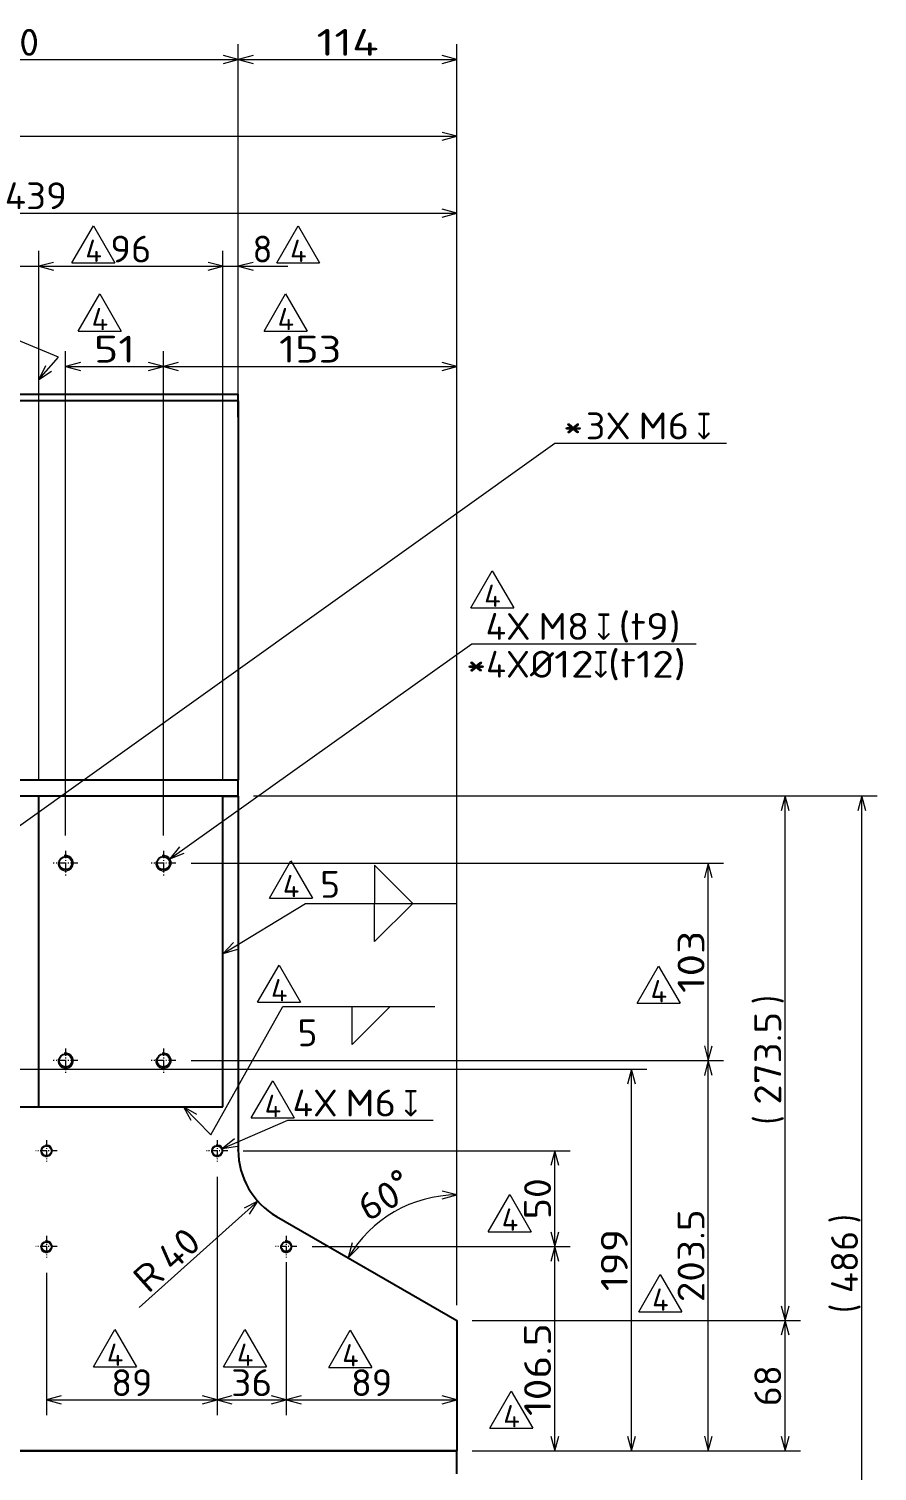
# Model space of a CAD drawing. Extents: x 0 to 1254, y -12 to 833.
# Drawn here: x 278.2 to 388.7, y 262.5 to 450.6 of the extents above; entities that cross this region are included whole.
import ezdxf
from ezdxf.enums import TextEntityAlignment as Align

# ---------------------------------------------------------------- set-up
doc = ezdxf.new("R2010")
doc.units = 0
doc.linetypes.add('DASHDOT', pattern=[18.5, 12, -3, 0.5, -3])
doc.layers.get('0').update_dxf_attribs({"lineweight": 13})
doc.styles.add('GDT', font='gdt.shx')
doc.styles.get("Standard").update_dxf_attribs({"font": 'isocp.shx'})
doc.dimstyles.get("Standard").update_dxf_attribs({"dimtxt": 2.5, "dimasz": 2.5, "dimexe": 1.25, "dimexo": 0.625, "dimtad": 1, "dimcen": 2.5, "dimadec": 0, "dimazin": 0, "dimtfac": 1, "dimtmove": 0, "dimatfit": 0, "dimfxl": 1, "dimarcsym": 0})

# ---------------------------------------------------------------- blocks, each defined once
blk = doc.blocks.new('*D190')
at = {"color": 7, "lineweight": 13}
blk.add_line((333.991704, 284.176621), (333.991704, 300.537429), dxfattribs=at)
for points in [[(332.059854, 298.019789), (333.991704, 298.537429), (332.059854, 299.055066)], [(320.340467, 292.288876), (319.822831, 290.357026), (321.237043, 291.771237)]]:
    blk.add_lwpolyline(points, dxfattribs=at)
blk.add_arc((333.991704, 282.176621), 16.360807, 90.000003, 149.999997, dxfattribs=at)
blk.add_text('%%d', height=3.5, rotation=29.079626, dxfattribs=at).set_placement((326.674791, 298.201205))
at = {"color": 7, "lineweight": 13, "width": 0.868247}
blk.add_text('60', height=3.5, rotation=29.079627, dxfattribs=at).set_placement((322.33574, 294.987176), (327.015008, 297.589444), align=Align.FIT)
blk = doc.blocks.new('*D196')
at = {"color": 7, "lineweight": 13}
for p, q in [((227.641706, 314.926621), (358.741704, 314.926621)), ((356.741704, 265.176621), (356.741704, 314.926621)), ((335.991704, 265.176621), (358.741704, 265.176621))]:
    blk.add_line(p, q, dxfattribs=at)
for points in [[(357.259343, 312.99477), (356.741704, 314.926621), (356.224065, 312.99477)], [(356.224065, 267.108472), (356.741704, 265.176621), (357.259343, 267.108472)]]:
    blk.add_lwpolyline(points, dxfattribs=at)
at = {"color": 7, "lineweight": 13, "width": 0.86987}
blk.add_text('199', height=3.5, rotation=90, dxfattribs=at).set_placement((356.241704, 285.992226), (356.241704, 294.111016), align=Align.FIT)
blk = doc.blocks.new('*D202')
at = {"color": 214, "lineweight": 13}
for p, q in [((268.153075, 340.362828), (346.741708, 396.551621)), ((346.741708, 396.551621), (369.094793, 396.551621))]:
    blk.add_line(p, q, dxfattribs=at)
blk.add_lwpolyline([(269.423515, 341.907491), (268.153075, 340.362828), (270.02564, 341.065326)], dxfattribs=at)
for s, width, p, p2 in [('3X', 0.953546, (350.76502, 397.051621), (356.645223, 397.051621)), ('M6', 0.967101, (357.645223, 397.051621), (364.253743, 397.051621))]:
    blk.add_text(s, height=3.5, dxfattribs=dict(at, width=width)).set_placement(p, p2, align=Align.FIT)
at = {"color": 214, "lineweight": 13, "style": 'GDT', "width": 0.52601}
blk.add_text('x', height=3.5, dxfattribs=at).set_placement((365.253751, 397.051621), (367.094785, 397.051621), align=Align.FIT)
blk = doc.blocks.new('*D211')
at = {"color": 7, "lineweight": 13}
blk.add_line((308.048051, 297.72688), (292.599304, 283.867757), dxfattribs=at)
blk.add_lwpolyline([(306.955713, 296.051532), (308.048051, 297.72688), (306.264383, 296.822154)], dxfattribs=at)
for s, rotation, width, p, p2 in [('40', 41.895421, 0.868248, (296.908019, 288.404832), (300.893493, 291.980218)), ('R', 41.895381, 1.078998, (293.754149, 285.575486), (296.163655, 287.737061))]:
    blk.add_text(s, height=3.5, rotation=rotation, dxfattribs=dict(at, width=width)).set_placement(p, p2, align=Align.FIT)
blk = doc.blocks.new('*D218')
at = {"color": 5, "lineweight": 13}
for p, q in [((299.341705, 341.801621), (368.741704, 341.801621)), ((366.741704, 316.051621), (366.741704, 341.801621)), ((299.341705, 316.051621), (368.741704, 316.051621))]:
    blk.add_line(p, q, dxfattribs=at)
for points in [[(367.259343, 339.86977), (366.741704, 341.801621), (366.224065, 339.86977)], [(366.224065, 317.983473), (366.741704, 316.051621), (367.259343, 317.983473)]]:
    blk.add_lwpolyline(points, dxfattribs=at)
at = {"color": 5, "lineweight": 13, "width": 0.854609}
blk.add_text('103', height=3.5, rotation=90, dxfattribs=at).set_placement((366.241704, 324.867228), (366.241704, 332.986014), align=Align.FIT)
blk = doc.blocks.new('*D219')
at = {"color": 214, "lineweight": 13}
for p, q in [((296.556299, 342.381651), (335.911042, 370.404053)), ((335.911042, 370.404053), (365.13783, 370.404053))]:
    blk.add_line(p, q, dxfattribs=at)
blk.add_lwpolyline([(297.829731, 343.923848), (296.556299, 342.381651), (298.430223, 343.080516)], dxfattribs=at)
for s, width, p, p2 in [('4X', 0.953546, (337.716588, 370.904053), (343.596792, 370.904053)), ('M8', 0.967102, (344.596792, 370.904053), (351.20532, 370.904053)), ('(t9)', 0.866944, (355.046354, 370.904053), (363.13783, 370.904053))]:
    blk.add_text(s, height=3.5, dxfattribs=dict(at, width=width)).set_placement(p, p2, align=Align.FIT)
at = {"color": 214, "lineweight": 13, "style": 'GDT', "width": 0.52601}
blk.add_text('x', height=3.5, dxfattribs=at).set_placement((352.20532, 370.904053), (354.046354, 370.904053), align=Align.FIT)
blk = doc.blocks.new('*D220')
at = {"color": 214, "lineweight": 13}
for p, q in [((303.430408, 304.598586), (311.96322, 308.277894)), ((311.96322, 308.277894), (330.896989, 308.277894))]:
    blk.add_line(p, q, dxfattribs=at)
blk.add_lwpolyline([(304.999408, 305.838841), (303.430408, 304.598586), (305.40933, 304.888179)], dxfattribs=at)
for s, width, p, p2 in [('4X', 0.953546, (312.56722, 308.777894), (318.447423, 308.777894)), ('M6', 0.967102, (319.447419, 308.777894), (326.055948, 308.777894))]:
    blk.add_text(s, height=3.5, dxfattribs=dict(at, width=width)).set_placement(p, p2, align=Align.FIT)
at = {"color": 214, "lineweight": 13, "style": 'GDT', "width": 0.526012}
blk.add_text('x', height=3.5, dxfattribs=at).set_placement((327.055948, 308.777894), (328.896989, 308.777894), align=Align.FIT)
blk = doc.blocks.new('*D223')
at = {"color": 7, "lineweight": 13}
for p, q in [((305.491704, 404.926621), (305.491704, 448.551621)), ((333.991704, 284.176621), (333.991704, 448.551621)), ((305.491704, 446.551621), (333.991704, 446.551621))]:
    blk.add_line(p, q, dxfattribs=at)
for points in [[(307.423557, 447.06926), (305.491704, 446.551621), (307.423557, 446.033982)], [(332.059854, 446.033982), (333.991704, 446.551621), (332.059854, 447.06926)]]:
    blk.add_lwpolyline(points, dxfattribs=at)
at = {"color": 7, "lineweight": 13, "width": 0.839875}
blk.add_text('114', height=3.5, dxfattribs=at).set_placement((315.682311, 447.051621), (323.801099, 447.051621), align=Align.FIT)
blk = doc.blocks.new('*D224')
at = {"color": 7, "lineweight": 13}
for p, q in [((245.491704, 404.926621), (245.491704, 448.551621)), ((305.491704, 404.926621), (305.491704, 448.551621)), ((245.491704, 446.551621), (305.491704, 446.551621))]:
    blk.add_line(p, q, dxfattribs=at)
for points in [[(247.423555, 447.06926), (245.491704, 446.551621), (247.423555, 446.033982)], [(303.559852, 446.033982), (305.491704, 446.551621), (303.559852, 447.06926)]]:
    blk.add_lwpolyline(points, dxfattribs=at)
at = {"color": 7, "lineweight": 13, "width": 0.854609}
blk.add_text('240', height=3.5, dxfattribs=at).set_placement((271.432311, 447.051621), (279.551097, 447.051621), align=Align.FIT)
blk = doc.blocks.new('*D227')
at = {"color": 7, "lineweight": 13}
for p, q in [((335.991704, 282.176621), (378.741704, 282.176621)), ((376.741704, 265.176621), (376.741704, 282.176621)), ((335.991704, 265.176621), (378.741704, 265.176621))]:
    blk.add_line(p, q, dxfattribs=at)
for points in [[(377.259343, 280.244771), (376.741704, 282.176621), (376.224065, 280.244771)], [(376.224065, 267.108472), (376.741704, 265.176621), (377.259343, 267.108472)]]:
    blk.add_lwpolyline(points, dxfattribs=at)
at = {"color": 7, "lineweight": 13, "width": 0.868247}
blk.add_text('68', height=3.5, rotation=90, dxfattribs=at).set_placement((376.241704, 270.999528), (376.241704, 276.353715), align=Align.FIT)
blk = doc.blocks.new('*D228')
at = {"color": 7, "lineweight": 13}
for p, q in [((307.491704, 350.55289), (378.741704, 350.55289)), ((376.741704, 282.176621), (376.741704, 350.55289)), ((335.991704, 282.176621), (378.741704, 282.176621))]:
    blk.add_line(p, q, dxfattribs=at)
for points in [[(377.259343, 348.621039), (376.741704, 350.55289), (376.224065, 348.621039)], [(376.224065, 284.108472), (376.741704, 282.176621), (377.259343, 284.108472)]]:
    blk.add_lwpolyline(points, dxfattribs=at)
for s, p in [(')', (376.241704, 323.419958)), ('(', (376.241704, 307.73152))]:
    blk.add_text(s, height=3.5, rotation=90.000003, dxfattribs=at).set_placement(p)
at = {"color": 7, "lineweight": 13, "width": 0.8352}
blk.add_text('273.5', height=3.5, rotation=90, dxfattribs=at).set_placement((376.241704, 310.309554), (376.241704, 322.419957), align=Align.FIT)
blk = doc.blocks.new('*D232')
at = {"color": 7, "lineweight": 13}
for p, q in [((242.491704, 274.051621), (242.491704, 114.551621)), ((335.741704, 206.301621), (335.741704, 114.551621)), ((242.491704, 116.551621), (335.741704, 116.551621))]:
    blk.add_line(p, q, dxfattribs=at)
for points in [[(244.423555, 117.06926), (242.491704, 116.551621), (244.423555, 116.033982)], [(333.809854, 116.033982), (335.741704, 116.551621), (333.809854, 117.06926)]]:
    blk.add_lwpolyline(points, dxfattribs=at)
at = {"color": 7, "lineweight": 13, "width": 0.854609}
blk.add_text('373', height=3.5, dxfattribs=at).set_placement((285.057311, 117.051621), (293.176097, 117.051621), align=Align.FIT)
blk = doc.blocks.new('*D237')
at = {"color": 7, "lineweight": 13}
for p, q in [((307.491704, 350.55289), (388.741704, 350.55289)), ((386.741704, 229.051621), (386.741704, 350.55289)), ((337.741704, 229.051621), (388.741704, 229.051621))]:
    blk.add_line(p, q, dxfattribs=at)
for points in [[(387.259343, 348.621039), (386.741704, 350.55289), (386.224065, 348.621039)], [(386.224065, 230.983475), (386.741704, 229.051621), (387.259343, 230.983475)]]:
    blk.add_lwpolyline(points, dxfattribs=at)
for s, p in [(')', (386.241704, 294.861649)), ('(', (386.241704, 283.16483))]:
    blk.add_text(s, height=3.5, rotation=90.000003, dxfattribs=at).set_placement(p)
at = {"color": 7, "lineweight": 13, "width": 0.854609}
blk.add_text('486', height=3.5, rotation=90, dxfattribs=at).set_placement((386.241704, 285.74286), (386.241704, 293.861649), align=Align.FIT)
blk = doc.blocks.new('*D253')
at = {"color": 7, "lineweight": 13}
for p, q in [((252.491704, 266.35162), (252.491704, 164.551621)), ((335.741704, 206.301621), (335.741704, 164.551621)), ((252.491704, 166.551621), (335.741704, 166.551621))]:
    blk.add_line(p, q, dxfattribs=at)
for points in [[(254.423555, 167.06926), (252.491704, 166.551621), (254.423555, 166.033982)], [(333.809854, 166.033982), (335.741704, 166.551621), (333.809854, 167.06926)]]:
    blk.add_lwpolyline(points, dxfattribs=at)
at = {"color": 7, "lineweight": 13, "width": 0.854609}
blk.add_text('333', height=3.5, dxfattribs=at).set_placement((271.057311, 167.051621), (279.176097, 167.051621), align=Align.FIT)
blk = doc.blocks.new('*D254')
at = {"color": 5, "lineweight": 13}
for p, q in [((295.741704, 345.401622), (295.741704, 408.551621)), ((333.991704, 284.176621), (333.991704, 408.551621)), ((295.741704, 406.551621), (333.991704, 406.551621))]:
    blk.add_line(p, q, dxfattribs=at)
for points in [[(297.673556, 407.06926), (295.741704, 406.551621), (297.673556, 406.033982)], [(332.059854, 406.033982), (333.991704, 406.551621), (332.059854, 407.06926)]]:
    blk.add_lwpolyline(points, dxfattribs=at)
at = {"color": 5, "lineweight": 13, "width": 0.854609}
blk.add_text('153', height=3.5, dxfattribs=at).set_placement((310.807311, 407.051621), (318.926099, 407.051621), align=Align.FIT)
blk = doc.blocks.new('*D255')
at = {"color": 5, "lineweight": 13}
for p, q in [((282.991704, 345.401622), (282.991704, 408.551621)), ((295.741704, 345.401622), (295.741704, 408.551621)), ((282.991704, 406.551621), (295.741704, 406.551621))]:
    blk.add_line(p, q, dxfattribs=at)
for points in [[(284.923556, 407.06926), (282.991704, 406.551621), (284.923556, 406.033982)], [(293.809852, 406.033982), (295.741704, 406.551621), (293.809852, 407.06926)]]:
    blk.add_lwpolyline(points, dxfattribs=at)
at = {"color": 5, "lineweight": 13, "width": 1.036295}
blk.add_text('51', height=3.5, dxfattribs=at).set_placement((286.689609, 407.051621), (292.0438, 407.051621), align=Align.FIT)
blk = doc.blocks.new('*D256')
at = {"color": 5, "lineweight": 13}
for p, q in [((299.341705, 316.051621), (368.741704, 316.051621)), ((366.741704, 265.176621), (366.741704, 316.051621)), ((335.991704, 265.176621), (368.741704, 265.176621))]:
    blk.add_line(p, q, dxfattribs=at)
for points in [[(367.259343, 314.11977), (366.741704, 316.051621), (366.224065, 314.11977)], [(366.224065, 267.108472), (366.741704, 265.176621), (367.259343, 267.108472)]]:
    blk.add_lwpolyline(points, dxfattribs=at)
at = {"color": 5, "lineweight": 13, "width": 0.8352}
blk.add_text('203.5', height=3.5, rotation=90, dxfattribs=at).set_placement((366.241704, 284.558919), (366.241704, 296.669324), align=Align.FIT)
blk = doc.blocks.new('*D257')
at = {"color": 7, "lineweight": 13}
for p, q in [((224.241704, 318.326621), (224.241704, 428.551621)), ((333.991704, 284.176621), (333.991704, 428.551621)), ((224.241704, 426.551621), (333.991704, 426.551621))]:
    blk.add_line(p, q, dxfattribs=at)
for points in [[(226.173555, 427.06926), (224.241704, 426.551621), (226.173555, 426.033982)], [(332.059854, 426.033982), (333.991704, 426.551621), (332.059854, 427.06926)]]:
    blk.add_lwpolyline(points, dxfattribs=at)
at = {"color": 7, "lineweight": 13, "width": 0.86987}
blk.add_text('439', height=3.5, dxfattribs=at).set_placement((275.057311, 427.051621), (283.176097, 427.051621), align=Align.FIT)
blk = doc.blocks.new('*D259')
at = {"color": 7, "lineweight": 13}
for p, q in [((147.991704, 307.576621), (147.991704, 438.551621)), ((333.991704, 284.176621), (333.991704, 438.551621)), ((147.991704, 436.551621), (333.991704, 436.551621))]:
    blk.add_line(p, q, dxfattribs=at)
for points in [[(149.923559, 437.06926), (147.991704, 436.551621), (149.923559, 436.033982)], [(332.059854, 436.033982), (333.991704, 436.551621), (332.059854, 437.06926)]]:
    blk.add_lwpolyline(points, dxfattribs=at)
at = {"color": 7, "lineweight": 13, "width": 0.839874}
blk.add_text('744', height=3.5, dxfattribs=at).set_placement((257.682311, 437.051621), (265.801097, 437.051621), align=Align.FIT)
blk = doc.blocks.new('*D272')
at = {"color": 5, "lineweight": 13}
for p, q in [((303.491704, 352.551621), (303.491704, 421.604127)), ((305.491704, 352.551621), (305.491704, 421.604127)), ((298.491704, 419.604127), (311.945524, 419.604127))]:
    blk.add_line(p, q, dxfattribs=at)
for points in [[(301.559853, 419.086487), (303.491704, 419.604127), (301.559853, 420.121766)], [(307.423557, 420.121766), (305.491704, 419.604127), (307.423557, 419.086487)]]:
    blk.add_lwpolyline(points, dxfattribs=at)
at = {"color": 5, "lineweight": 13, "width": 0.913975}
blk.add_text('8', height=3.5, dxfattribs=at).set_placement((307.355928, 420.104127), (309.945524, 420.104127), align=Align.FIT)
blk = doc.blocks.new('*D273')
at = {"color": 5, "lineweight": 13}
for p, q in [((279.491704, 352.551621), (279.491704, 421.604127)), ((303.491704, 352.551621), (303.491704, 421.604127)), ((279.491704, 419.604127), (303.491704, 419.604127))]:
    blk.add_line(p, q, dxfattribs=at)
for points in [[(281.423556, 420.121766), (279.491704, 419.604127), (281.423556, 419.086487)], [(301.559853, 419.086487), (303.491704, 419.604127), (301.559853, 420.121766)]]:
    blk.add_lwpolyline(points, dxfattribs=at)
at = {"color": 5, "lineweight": 13, "width": 0.868247}
blk.add_text('96', height=3.5, dxfattribs=at).set_placement((288.814609, 420.104127), (294.1688, 420.104127), align=Align.FIT)
blk = doc.blocks.new('*D274')
at = {"color": 5, "lineweight": 13}
for p, q in [((276.991704, 352.551621), (276.991704, 421.604127)), ((279.491704, 352.551621), (279.491704, 421.604127)), ((264.637513, 419.604127), (284.491704, 419.604127))]:
    blk.add_line(p, q, dxfattribs=at)
for points in [[(275.059853, 419.086487), (276.991704, 419.604127), (275.059853, 420.121766)], [(281.423556, 420.121766), (279.491704, 419.604127), (281.423556, 419.086487)]]:
    blk.add_lwpolyline(points, dxfattribs=at)
at = {"color": 5, "lineweight": 13, "width": 0.868247}
blk.add_text('10', height=3.5, dxfattribs=at).set_placement((266.637513, 420.104127), (271.991704, 420.104127), align=Align.FIT)
blk = doc.blocks.new('*D275')
at = {"color": 5, "lineweight": 13}
for p, q in [((302.741704, 300.901622), (302.741704, 269.819215)), ((280.491704, 288.40162), (280.491704, 269.819215)), ((280.491704, 271.819215), (302.741704, 271.819215))]:
    blk.add_line(p, q, dxfattribs=at)
for points in [[(282.423556, 272.336854), (280.491704, 271.819215), (282.423556, 271.301575)], [(300.809853, 271.301575), (302.741704, 271.819215), (300.809853, 272.336854)]]:
    blk.add_lwpolyline(points, dxfattribs=at)
at = {"color": 5, "lineweight": 13, "width": 0.892365}
blk.add_text('89', height=3.5, dxfattribs=at).set_placement((288.939609, 272.319215), (294.2938, 272.319215), align=Align.FIT)
blk = doc.blocks.new('*D276')
at = {"color": 5, "lineweight": 13}
for p, q in [((302.741704, 300.901622), (302.741704, 269.819215)), ((311.741704, 289.801621), (311.741704, 269.819215)), ((302.741704, 271.819215), (311.741704, 271.819215))]:
    blk.add_line(p, q, dxfattribs=at)
for points in [[(304.673557, 272.336854), (302.741704, 271.819215), (304.673557, 271.301575)], [(309.809852, 271.301575), (311.741704, 271.819215), (309.809852, 272.336854)]]:
    blk.add_lwpolyline(points, dxfattribs=at)
at = {"color": 5, "lineweight": 13, "width": 0.868247}
blk.add_text('36', height=3.5, dxfattribs=at).set_placement((304.564609, 272.319215), (309.9188, 272.319215), align=Align.FIT)
blk = doc.blocks.new('*D277')
at = {"color": 5, "lineweight": 13}
for p, q in [((311.741704, 289.801621), (311.741704, 269.819215)), ((311.741704, 271.819215), (333.991704, 271.819215))]:
    blk.add_line(p, q, dxfattribs=at)
for points in [[(313.673557, 272.336854), (311.741704, 271.819215), (313.673557, 271.301575)], [(332.059854, 271.301575), (333.991704, 271.819215), (332.059854, 272.336854)]]:
    blk.add_lwpolyline(points, dxfattribs=at)
at = {"color": 5, "lineweight": 13, "width": 0.892365}
blk.add_text('89', height=3.5, dxfattribs=at).set_placement((320.189611, 272.319215), (325.543798, 272.319215), align=Align.FIT)
blk = doc.blocks.new('*D278')
at = {"color": 5, "lineweight": 13}
for p, q in [((315.141704, 291.801621), (348.741704, 291.801621)), ((346.741704, 265.176621), (346.741704, 291.801621)), ((335.991704, 265.176621), (348.741704, 265.176621))]:
    blk.add_line(p, q, dxfattribs=at)
for points in [[(347.259343, 289.869771), (346.741704, 291.801621), (346.224065, 289.869771)], [(346.224065, 267.108472), (346.741704, 265.176621), (347.259343, 267.108472)]]:
    blk.add_lwpolyline(points, dxfattribs=at)
at = {"color": 5, "lineweight": 13, "width": 0.8352}
blk.add_text('106.5', height=3.5, rotation=90, dxfattribs=at).set_placement((346.241704, 269.709798), (346.241704, 281.820203), align=Align.FIT)
blk = doc.blocks.new('*D279')
at = {"color": 5, "lineweight": 13}
for p, q in [((306.141704, 304.301621), (348.741704, 304.301621)), ((346.741704, 291.801621), (346.741704, 304.301621)), ((315.141704, 291.801621), (348.741704, 291.801621))]:
    blk.add_line(p, q, dxfattribs=at)
for points in [[(347.259343, 302.369769), (346.741704, 304.301621), (346.224065, 302.369769)], [(346.224065, 293.733472), (346.741704, 291.801621), (347.259343, 293.733472)]]:
    blk.add_lwpolyline(points, dxfattribs=at)
at = {"color": 5, "lineweight": 13, "width": 0.868247}
blk.add_text('50', height=3.5, rotation=90, dxfattribs=at).set_placement((346.241704, 295.374526), (346.241704, 300.728717), align=Align.FIT)

msp = doc.modelspace()

# ---------------------------------------------------------------- linework, layer by layer
at = {"color": 5, "lineweight": 13}
for p, q in [((283.8174, 420.0463), (286.6174, 424.896)), ((286.6174, 424.896), (289.4174, 420.0463)), ((310.4981, 420.0463), (313.2981, 424.8961)), ((313.2981, 424.8961), (316.0981, 420.0463)), ((283.8174, 420.0463), (289.4174, 420.0463)), ((310.4981, 420.0463), (316.0981, 420.0463)), ((284.6325, 411.1528), (287.4325, 416.0026)), ((287.4325, 416.0026), (290.2325, 411.1528)), ((308.8674, 411.1529), (311.6674, 416.0026)), ((311.6674, 416.0026), (314.4674, 411.1529)), ((284.6325, 411.1528), (290.2325, 411.1528)), ((308.8674, 411.1529), (314.4674, 411.1529)), ((335.7895, 375.076), (338.5895, 379.9258)), ((338.5895, 379.9258), (341.3895, 375.076)), ((335.7895, 375.076), (341.3895, 375.076)), ((309.5538, 337.2413), (312.3538, 342.0911)), ((312.3538, 342.0911), (315.1538, 337.2413)), ((309.5538, 337.2413), (315.1538, 337.2413)), ((303.5029, 330.02), (314.2417, 336.5516)), ((314.2417, 336.5516), (334.0349, 336.5516)), ((308.0027, 323.6622), (310.8027, 328.5119)), ((310.8027, 328.5119), (313.6027, 323.6622)), ((357.468, 323.5264), (360.268, 328.3761)), ((360.268, 328.3761), (363.068, 323.5264)), ((308.0027, 323.6622), (313.6027, 323.6622)), ((357.468, 323.5264), (363.068, 323.5264)), ((311.2918, 323.1099), (331.0851, 323.1099)), ((307.1806, 308.5779), (309.9806, 313.4276)), ((309.9806, 313.4276), (312.7806, 308.5779)), ((307.1806, 308.5779), (312.7806, 308.5779)), ((338.0716, 293.7525), (340.8716, 298.6023)), ((340.8716, 298.6023), (343.6716, 293.7525)), ((338.0716, 293.7525), (343.6716, 293.7525)), ((357.676, 283.3148), (360.476, 288.1645)), ((360.476, 288.1645), (363.276, 283.3148)), ((357.676, 283.3148), (363.276, 283.3148)), ((286.6187, 276.131), (289.4187, 280.9807)), ((289.4187, 280.9807), (292.2187, 276.131)), ((303.568, 276.1309), (306.368, 280.9807)), ((306.368, 280.9807), (309.168, 276.1309)), ((317.2887, 276.0636), (320.0887, 280.9133)), ((320.0887, 280.9133), (322.8887, 276.0636)), ((286.6187, 276.131), (292.2187, 276.131)), ((303.568, 276.1309), (309.168, 276.1309)), ((317.2887, 276.0636), (322.8887, 276.0636)), ((338.2735, 268.1269), (341.0734, 272.9766)), ((341.0734, 272.9766), (343.8734, 268.1269)), ((338.2735, 268.1269), (343.8734, 268.1269))]:
    msp.add_line(p, q, dxfattribs=at)
at = {"color": 7, "lineweight": 25}
for p, q in [((245.4917, 402.9266), (305.4917, 402.9266)), ((305.4917, 399.9266), (305.4917, 402.9266)), ((305.4917, 402.0479), (245.4917, 402.0479)), ((305.4917, 402.0479), (305.4917, 352.6742)), ((245.4917, 352.6742), (305.4917, 352.6742)), ((305.4917, 350.5529), (305.4917, 352.6742)), ((245.4917, 350.5529), (305.4917, 350.5529)), ((279.4917, 350.5516), (276.9917, 350.5516)), ((279.4917, 310.0516), (279.4917, 350.5516)), ((303.4917, 350.5516), (279.4917, 350.5516)), ((303.4917, 350.5516), (305.4917, 350.5516)), ((303.4917, 310.0516), (303.4917, 350.5516)), ((305.4917, 350.5516), (305.4917, 304.4046)), ((276.9917, 310.0516), (279.4917, 310.0516)), ((279.4917, 310.0516), (303.4917, 310.0516)), ((305.4917, 304.3578), (305.4917, 304.4047)), ((310.4917, 295.7444), (333.9917, 282.1766)), ((333.9917, 282.1766), (333.9917, 265.1766)), ((219.7417, 265.1766), (333.9917, 265.1766)), ((333.9917, 265.1766), (219.7417, 265.1766)), ((333.9917, 262.1766), (333.9917, 265.1766))]:
    msp.add_line(p, q, dxfattribs=at)
at = {"color": 7, "linetype": 'DASHDOT', "lineweight": 13, "ltscale": 0.08}
for p, q in [((282.9917, 343.4016), (282.9917, 340.2016)), ((295.7417, 343.4016), (295.7417, 340.2016)), ((284.5917, 341.8016), (281.3917, 341.8016)), ((297.3417, 341.8016), (294.1417, 341.8016)), ((284.5917, 316.0516), (281.3917, 316.0516)), ((282.9917, 317.6516), (282.9917, 314.4516)), ((297.3417, 316.0516), (294.1417, 316.0516)), ((295.7417, 317.6516), (295.7417, 314.4516))]:
    msp.add_line(p, q, dxfattribs=at)
at = {"color": 7, "linetype": 'DASHDOT', "lineweight": 13, "ltscale": 0.07}
for p, q in [((280.4917, 305.7016), (280.4917, 302.9016)), ((302.7417, 305.7016), (302.7417, 302.9016)), ((281.8917, 304.3016), (279.0917, 304.3016)), ((304.1417, 304.3016), (301.3417, 304.3016)), ((281.8917, 291.8016), (279.0917, 291.8016)), ((280.4917, 293.2016), (280.4917, 290.4016)), ((313.1417, 291.8016), (310.3417, 291.8016)), ((311.7417, 293.2016), (311.7417, 290.4016))]:
    msp.add_line(p, q, dxfattribs=at)
at = {"color": 5, "lineweight": 13}
for points in [[(279.4917, 404.8529), (282.0797, 407.7457), (276.1046, 410.2302), (260.5593, 410.2302)], [(280.394, 406.6378), (279.4917, 404.8529), (281.1656, 405.9475)], [(304.8844, 331.4662), (303.5029, 330.02), (305.4224, 330.5817)], [(298.3551, 310.0516), (301.9327, 306.3768), (311.2918, 323.1099)], [(300.0736, 309.0285), (298.3551, 310.0516), (299.3318, 308.3063)]]:
    msp.add_lwpolyline(points, dxfattribs=at)
for points in [[(323.2622, 336.5516), (328.2342, 336.5516), (323.2622, 341.5236)], [(323.2622, 336.5516), (328.2342, 336.5516), (323.2622, 331.5796)], [(320.3123, 323.1099), (325.2844, 323.1099), (320.3123, 318.1379)]]:
    msp.add_lwpolyline(points, close=True, dxfattribs=at)
at = {"color": 7, "lineweight": 25}
for centre, radius in [((282.9917, 341.8016), 0.85), ((295.7417, 341.8016), 0.85), ((282.9917, 316.0516), 0.85), ((295.7417, 316.0516), 0.85), ((280.4917, 304.3016), 0.65), ((302.7417, 304.3016), 0.65), ((280.4917, 291.8016), 0.65), ((311.7417, 291.8016), 0.65)]:
    msp.add_circle(centre, radius, dxfattribs=at)
at = {"color": 7, "lineweight": 13}
for centre, radius in [((282.9917, 341.8016), 1), ((295.7417, 341.8016), 1), ((282.9917, 316.0516), 1), ((295.7417, 316.0516), 1), ((280.4917, 304.3016), 0.75), ((302.7417, 304.3016), 0.75), ((280.4917, 291.8016), 0.75), ((311.7417, 291.8016), 0.75)]:
    msp.add_arc(centre, radius, 169.999993, 100.000014, dxfattribs=at)
at = {"color": 7, "lineweight": 25}
msp.add_arc((315.4917, 304.4046), 10, 180, 240, dxfattribs=at)

# ---------------------------------------------------------------- texts
at = {"color": 5, "lineweight": 13}
for s, height, width, p, p2 in [('4', 2.91, 0.863198, (285.5674, 420.1665), (287.7205, 420.1665)), ('4', 2.91, 0.863198, (312.2481, 420.1665), (314.4012, 420.1665)), ('4', 2.91, 0.863198, (286.3825, 411.2731), (288.5355, 411.2731)), ('4', 2.91, 0.863198, (310.6174, 411.2731), (312.7704, 411.2731)), ('4', 2.91, 0.863199, (337.5395, 375.1962), (339.6926, 375.1962)), ('4X', 3.5, 0.925168, (337.7879, 365.9797), (343.4931, 365.9797)), ('%%c', 3.5, 1.110901, (343.4931, 365.9797), (346.6406, 365.9797)), ('12', 3.5, 0.839869, (346.6406, 365.9797), (351.8198, 365.9797)), ('(t12)', 3.5, 0.801795, (353.6609, 365.9797), (363.8169, 365.9797)), ('*', 3.5, 1.195198, (335.1983, 366.0422), (337.7879, 366.0422)), ('5', 3.5, 0.913975, (316.1667, 337.2799), (318.7563, 337.2799)), ('4', 2.91, 0.863198, (311.3038, 337.3615), (313.4568, 337.3615)), ('4', 2.91, 0.863198, (309.7527, 323.7824), (311.9058, 323.7824)), ('4', 2.91, 0.863197, (359.218, 323.6466), (361.371, 323.6466)), ('5', 3.5, 0.913975, (313.2168, 317.9307), (315.8064, 317.9307)), ('4', 2.91, 0.863203, (308.9306, 308.6981), (311.0837, 308.6981)), ('4', 2.91, 0.863203, (339.8216, 293.8727), (341.9747, 293.8727)), ('4', 2.91, 0.863197, (359.426, 283.435), (361.5791, 283.435)), ('4', 2.91, 0.863203, (288.3687, 276.2512), (290.5218, 276.2512)), ('4', 2.91, 0.863203, (305.318, 276.2511), (307.4711, 276.2511)), ('4', 2.91, 0.863203, (319.0387, 276.1838), (321.1918, 276.1838)), ('4', 2.91, 0.863203, (340.0235, 268.2471), (342.1765, 268.2471))]:
    msp.add_text(s, height=height, dxfattribs=dict(at, width=width)).set_placement(p, p2, align=Align.FIT)
at = {"color": 7, "lineweight": 13, "width": 1.195198}
msp.add_text('*', height=3.5, dxfattribs=at).set_placement((347.8365, 397.1015), (350.4261, 397.1015), align=Align.FIT)
at = {"color": 5, "lineweight": 13, "style": 'GDT', "width": 0.526012}
msp.add_text('x', height=3.5, dxfattribs=at).set_placement((351.8198, 365.9797), (353.6609, 365.9797), align=Align.FIT)

# ---------------------------------------------------------------- dimensions: what is measured, and where the dimension line sits
at = {"lineweight": 0}
for base, p1, p2, angle, picture, middle, dimtype in [((305.4917, 446.5516), (245.4917, 402.9266), (305.4917, 402.9266), 0, '*D224', (275.4917, 446.5516), 161), ((279.4917, 419.6041), (276.9917, 350.5516), (279.4917, 350.5516), 0, '*D274', (269.3146, 419.6041), 161), ((279.4917, 419.6041), (303.4917, 350.5516), (279.4917, 350.5516), 180, '*D273', (291.4917, 419.6041), 161), ((305.4917, 419.6041), (303.4917, 350.5516), (305.4917, 350.5516), 0, '*D272', (308.6507, 419.6041), 161), ((295.7417, 406.5516), (282.9917, 343.4016), (295.7417, 343.4016), 0, '*D255', (289.3667, 406.5516), 161), ((366.7417, 316.0516), (297.3417, 341.8016), (297.3417, 316.0516), 270, '*D218', (366.7417, 328.9266), 161), ((366.7417, 265.1766), (297.3417, 316.0516), (333.9917, 265.1766), 270, '*D256', (366.7417, 290.6141), 160), ((356.7417, 265.1766), (225.6417, 314.9266), (333.9917, 265.1766), 270, '*D196', (356.7417, 290.0516), 160), ((280.4917, 271.8192), (302.7417, 302.9016), (280.4917, 290.4016), 180, '*D275', (291.6167, 271.8192), 160), ((302.7417, 271.8192), (311.7417, 291.8016), (302.7417, 302.9016), 180, '*D276', (307.2417, 271.8192), 160), ((346.7417, 291.8016), (304.1417, 304.3016), (313.1417, 291.8016), 270, '*D279', (346.7417, 298.0516), 160), ((311.7417, 271.8192), (333.9917, 269.3192), (311.7417, 291.8016), 180, '*D277', (322.8667, 271.8192), 160), ((346.7417, 265.1766), (313.1417, 291.8016), (333.9917, 265.1766), 270, '*D278', (346.7417, 275.765), 160), ((376.7417, 265.1766), (333.9917, 282.1766), (333.9917, 265.1766), 270, '*D227', (376.7417, 273.6766), 161), ((252.4917, 166.5516), (335.7417, 208.3016), (252.4917, 268.3516), 180, '*D253', (275.1167, 166.5516), 160)]:
    dim = msp.add_linear_dim(base=base, p1=p1, p2=p2, angle=angle, dimstyle='STANDARD', override={"dimlfac": 4}, dxfattribs=at)
    dim.commit()
    dim.dimension.update_dxf_attribs({"geometry": picture, "text_midpoint": middle, "dimtype": dimtype})
for base, p1, p2, picture, middle in [((333.9917, 446.5516), (305.4917, 402.9266), (333.9917, 282.1766), '*D223', (319.7417, 446.5516)), ((333.9917, 436.5516), (147.9917, 305.5766), (333.9917, 282.1766), '*D259', (261.7417, 436.5516)), ((333.9917, 426.5516), (224.2417, 316.3266), (333.9917, 282.1766), '*D257', (279.1167, 426.5516)), ((333.9917, 406.5516), (295.7417, 343.4016), (333.9917, 282.1766), '*D254', (314.8667, 406.5516)), ((335.7417, 116.5516), (242.4917, 276.0516), (335.7417, 208.3016), '*D232', (289.1167, 116.5516))]:
    dim = msp.add_linear_dim(base=base, p1=p1, p2=p2, dimstyle='STANDARD', override={"dimlfac": 4}, dxfattribs=at)
    dim.commit()
    dim.dimension.update_dxf_attribs({"geometry": picture, "text_midpoint": middle, "dimtype": 160})
for p1, p2, text, picture, middle in [((266.9329, 339.4904), (268.1531, 340.3628), '3XM6<DEPTH>', '*D202', (355.8715, 403.0792)), ((294.9271, 341.2216), (296.5563, 342.3817), '4XM8<DEPTH>(t9)', '*D219', (346.6066, 378.0198)), ((302.053, 304.0047), (303.4304, 304.5986), '4XM6<DEPTH>', '*D220', (320.1754, 311.8189))]:
    dim = msp.add_diameter_dim_2p(p1=p1, p2=p2, text=text, dimstyle='STANDARD', override={"dimlfac": 4}, dxfattribs=at)
    dim.commit()
    dim.dimension.update_dxf_attribs({"geometry": picture, "text_midpoint": middle, "dimtype": 163})
for base, p2, picture, middle in [((376.7417, 282.1766), (333.9917, 282.1766), '*D228', (376.7417, 316.3648)), ((386.7417, 229.0516), (335.7417, 229.0516), '*D237', (386.7417, 289.8023))]:
    dim = msp.add_linear_dim(base=base, p1=(305.4917, 350.5529), p2=p2, angle=270, text='(<>)', dimstyle='STANDARD', override={"dimlfac": 4}, dxfattribs=at)
    dim.commit()
    dim.dimension.update_dxf_attribs({"geometry": picture, "text_midpoint": middle, "dimtype": 160})
dim = msp.add_radius_dim(center=(315.4917, 304.4046), mpoint=(308.0481, 297.7269), dimstyle='STANDARD', override={"dimlfac": 4}, dxfattribs=at)
dim.commit()
dim.dimension.update_dxf_attribs({"geometry": '*D211', "text_midpoint": (297.6577, 288.4057), "dimtype": 164})
dim = msp.add_angular_dim_2l(base=(328.396, 297.5507), line1=((333.9917, 278.0864), (333.9917, 282.1766)), line2=((333.9917, 282.1766), (317.6578, 291.607)), dimstyle='STANDARD', dxfattribs=at)
dim.commit()
dim.dimension.update_dxf_attribs({"geometry": '*D190', "text_midpoint": (326.0399, 296.4751), "dimtype": 162})

doc.saveas('drawing.dxf')
